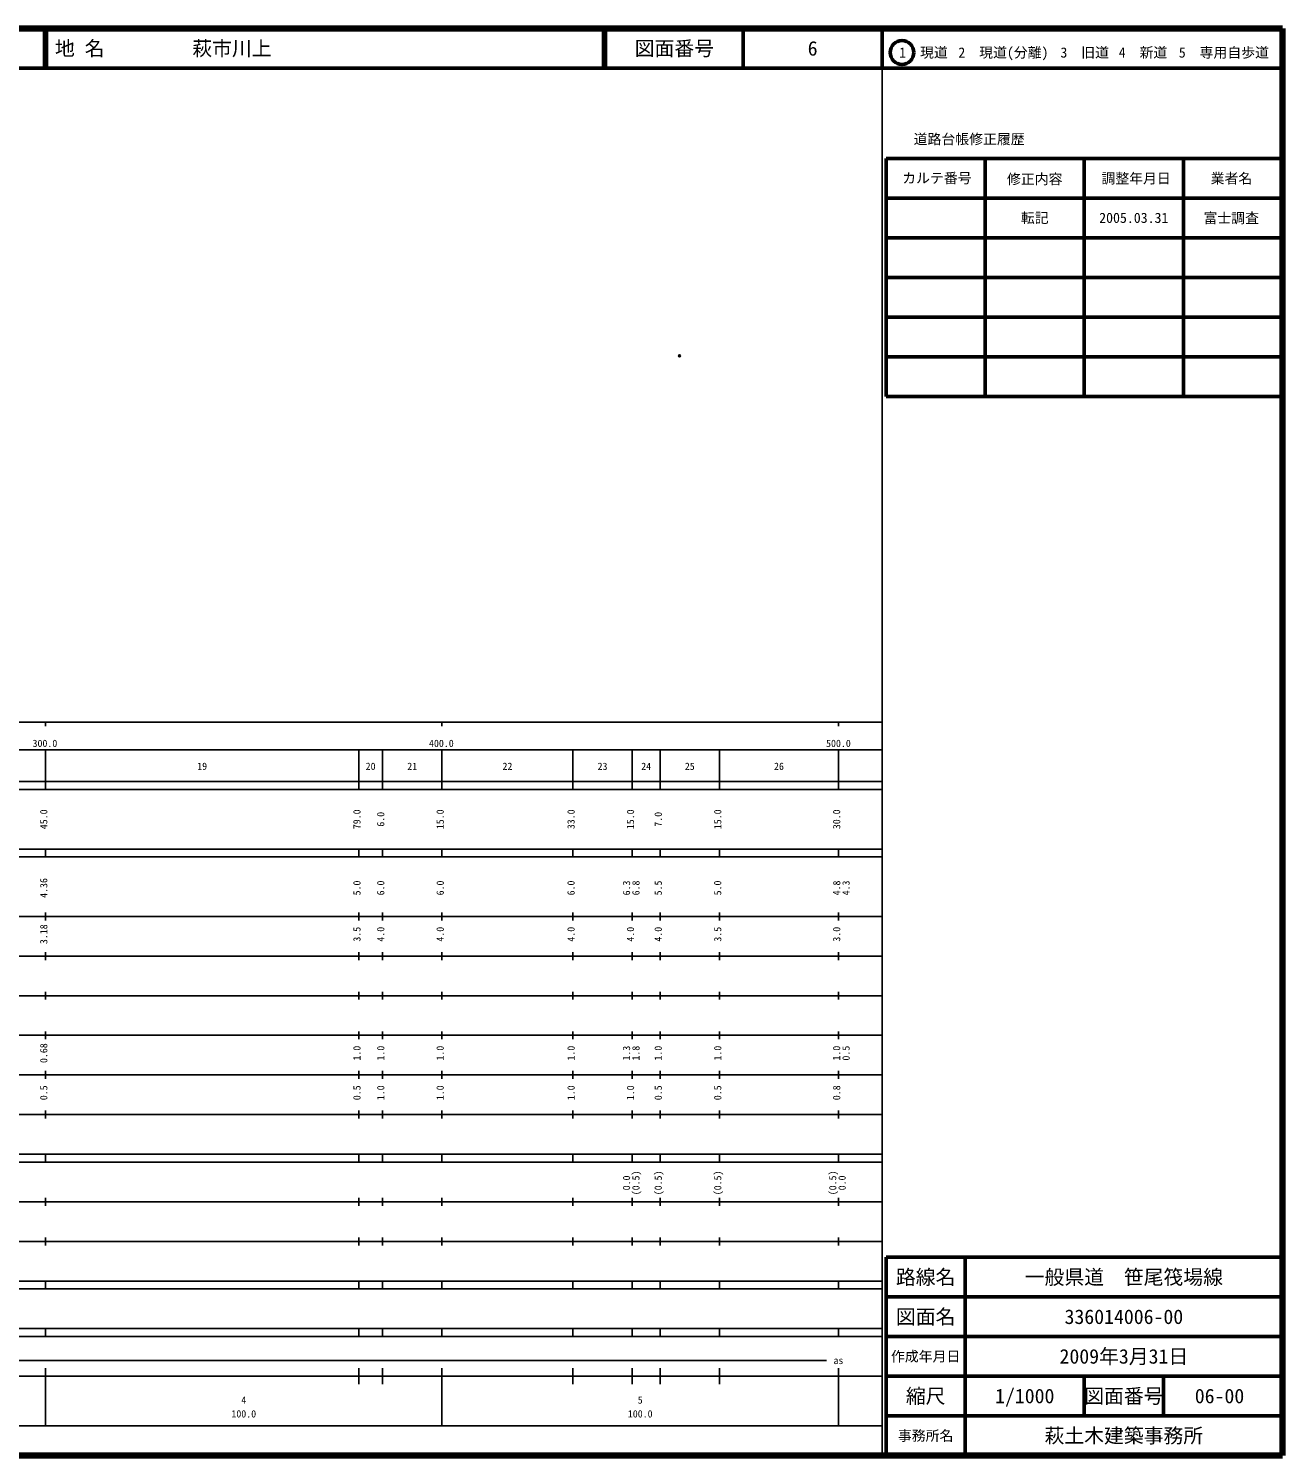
# Model space of a CAD drawing. Units: millimetres on the paper. Extents: x 40 to 680, y 20 to 380.
# Drawn here: x 363.7 to 680, y 20 to 380 of the extents above; entities that cross this region are included whole.
import ezdxf
from ezdxf.enums import TextEntityAlignment as Align

# ---------------------------------------------------------------- set-up
doc = ezdxf.new("R2010")
doc.units = ezdxf.units.MM
doc.header["$PDMODE"] = 32
doc.header["$PDSIZE"] = 0.5
doc.layers.add('M-OTRS', color=6, linetype='Continuous')
doc.layers.add('M-TTL-TXT', color=7, linetype='Continuous')
for name, color, linetype, lineweight in [('M-TTL', 2, 'Continuous', 140), ('M-TTL-BAND', 7, 'Continuous', 25), ('M-TTL-FRAM', 2, 'Continuous', 50), ('M-TTL-LINE', 7, 'Continuous', 50)]:
    doc.layers.add(name, color=color, linetype=linetype, lineweight=lineweight)
doc.styles.add('ＭＳ ゴシック', font='')
doc.styles.get('ＭＳ ゴシック').set_extended_font_data('MS Gothic')

msp = doc.modelspace()

# ---------------------------------------------------------------- linework, layer by layer
at = {"layer": 'M-OTRS'}
msp.add_point((527.91, 297.413), dxfattribs=at)
at = {"layer": 'M-TTL'}
for p, q in [((680, 380), (40, 380)), ((680, 20), (680, 380)), ((40, 20), (680, 20))]:
    msp.add_line(p, q, dxfattribs=at)
at = {"layer": 'M-TTL-BAND'}
for p, q in [((579, 20), (579, 370)), ((40, 205), (579, 205)), ((368, 205), (368, 204)), ((468, 205), (468, 204)), ((568, 205), (568, 204)), ((68, 198), (579, 198)), ((368, 188), (368, 198)), ((447, 188), (447, 198)), ((453, 188), (453, 198)), ((468, 188), (468, 198)), ((501, 188), (501, 198)), ((516, 188), (516, 198)), ((523, 188), (523, 198)), ((538, 188), (538, 198)), ((568, 188), (568, 198)), ((40, 190), (579, 190)), ((40, 188), (579, 188)), ((40, 173), (579, 173)), ((368, 171), (368, 173)), ((447, 171), (447, 173)), ((453, 171), (453, 173)), ((468, 171), (468, 173)), ((501, 171), (501, 173)), ((516, 171), (516, 173)), ((523, 171), (523, 173)), ((538, 171), (538, 173)), ((568, 171), (568, 173)), ((40, 171), (579, 171)), ((40, 156), (579, 156)), ((368, 155), (368, 157)), ((447, 155), (447, 157)), ((453, 155), (453, 157)), ((468, 155), (468, 157)), ((501, 155), (501, 157)), ((516, 155), (516, 157)), ((523, 155), (523, 157)), ((538, 155), (538, 157)), ((568, 155), (568, 157)), ((46, 146), (579, 146)), ((368, 145), (368, 147)), ((447, 145), (447, 147)), ((453, 145), (453, 147)), ((468, 145), (468, 147)), ((501, 145), (501, 147)), ((516, 145), (516, 147)), ((523, 145), (523, 147)), ((538, 145), (538, 147)), ((568, 145), (568, 147)), ((368, 135), (368, 137)), ((447, 135), (447, 137)), ((453, 135), (453, 137)), ((468, 135), (468, 137)), ((501, 135), (501, 137)), ((516, 135), (516, 137)), ((523, 135), (523, 137)), ((538, 135), (538, 137)), ((568, 135), (568, 137)), ((52, 136), (579, 136)), ((46, 126), (579, 126)), ((368, 125), (368, 127)), ((447, 125), (447, 127)), ((453, 125), (453, 127)), ((468, 125), (468, 127)), ((501, 125), (501, 127)), ((516, 125), (516, 127)), ((523, 125), (523, 127)), ((538, 125), (538, 127)), ((568, 125), (568, 127)), ((52, 116), (579, 116)), ((368, 115), (368, 117)), ((447, 115), (447, 117)), ((453, 115), (453, 117)), ((468, 115), (468, 117)), ((501, 115), (501, 117)), ((516, 115), (516, 117)), ((523, 115), (523, 117)), ((538, 115), (538, 117)), ((568, 115), (568, 117)), ((46, 106), (579, 106)), ((368, 105), (368, 107)), ((447, 105), (447, 107)), ((453, 105), (453, 107)), ((468, 105), (468, 107)), ((501, 105), (501, 107)), ((516, 105), (516, 107)), ((523, 105), (523, 107)), ((538, 105), (538, 107)), ((568, 105), (568, 107)), ((40, 96), (579, 96)), ((40, 94), (579, 94)), ((368, 94), (368, 96)), ((447, 94), (447, 96)), ((453, 94), (453, 96)), ((468, 94), (468, 96)), ((501, 94), (501, 96)), ((516, 94), (516, 96)), ((523, 94), (523, 96)), ((538, 94), (538, 96)), ((568, 94), (568, 96)), ((49, 84), (579, 84)), ((368, 83), (368, 85)), ((447, 83), (447, 85)), ((453, 83), (453, 85)), ((468, 83), (468, 85)), ((501, 83), (501, 85)), ((516, 83), (516, 85)), ((523, 83), (523, 85)), ((538, 83), (538, 85)), ((568, 83), (568, 85)), ((40, 74), (579, 74)), ((368, 73), (368, 75)), ((447, 73), (447, 75)), ((453, 73), (453, 75)), ((468, 73), (468, 75)), ((501, 73), (501, 75)), ((516, 73), (516, 75)), ((523, 73), (523, 75)), ((538, 73), (538, 75)), ((568, 73), (568, 75)), ((40, 64), (579, 64)), ((40, 62), (579, 62)), ((368, 62), (368, 64)), ((447, 62), (447, 64)), ((453, 62), (453, 64)), ((468, 62), (468, 64)), ((501, 62), (501, 64)), ((516, 62), (516, 64)), ((523, 62), (523, 64)), ((538, 62), (538, 64)), ((568, 62), (568, 64)), ((40, 52), (579, 52)), ((368, 50), (368, 52)), ((447, 50), (447, 52)), ((453, 50), (453, 52)), ((468, 50), (468, 52)), ((501, 50), (501, 52)), ((516, 50), (516, 52)), ((523, 50), (523, 52)), ((538, 50), (538, 52)), ((568, 50), (568, 52)), ((40, 50), (579, 50)), ((71, 44), (565, 44)), ((40, 40), (579, 40)), ((368, 27.5), (368, 42)), ((447, 38), (447, 42)), ((453, 38), (453, 42)), ((468, 27.5), (468, 42)), ((501, 38), (501, 42)), ((516, 38), (516, 42)), ((523, 38), (523, 42)), ((538, 38), (538, 42)), ((568, 27.5), (568, 42)), ((68, 27.5), (579, 27.5))]:
    msp.add_line(p, q, dxfattribs=at)
at = {"layer": 'M-TTL-FRAM'}
for p, q in [((580, 347.197), (580, 287.197)), ((580, 347.197), (680, 347.197)), ((580, 287.197), (680, 287.197)), ((680, 70), (580, 70)), ((580, 70), (580, 20))]:
    msp.add_line(p, q, dxfattribs=at)
at = {"layer": 'M-TTL-LINE'}
for p, q in [((367.75, 380), (367.75, 370)), ((368.25, 380), (368.25, 370)), ((508.747, 380), (508.747, 370)), ((509.247, 380), (509.247, 370)), ((543.997, 380), (543.997, 370)), ((579, 380), (579, 370)), ((40, 370), (680, 370)), ((605, 347.197), (605, 287.197)), ((630, 347.197), (630, 287.197)), ((655, 347.197), (655, 287.197)), ((580, 337.197), (680, 337.197)), ((580, 327.197), (680, 327.197)), ((580, 317.197), (680, 317.197)), ((580, 307.197), (680, 307.197)), ((580, 297.197), (680, 297.197)), ((600, 70), (600, 20)), ((680, 60), (580, 60)), ((680, 50), (580, 50)), ((680, 40), (580, 40)), ((630, 40), (630, 30)), ((650, 40), (650, 30)), ((680, 30), (580, 30))]:
    msp.add_line(p, q, dxfattribs=at)
msp.add_circle((584.031, 373.958), 3, dxfattribs=at)

# ---------------------------------------------------------------- texts
at = {"layer": 'M-TTL-BAND', "style": 'ＭＳ ゴシック'}
for s, p in [('300.0', (367.844, 198.195)), ('400.0', (467.844, 198.195)), ('500.0', (568, 198.195)), ('19', (407.5, 192.405)), ('20', (450, 192.405)), ('21', (460.5, 192.405)), ('22', (484.5, 192.405)), ('23', (508.5, 192.405)), ('24', (519.5, 192.405)), ('25', (530.5, 192.405)), ('26', (553, 192.405)), ('as', (568, 42.5)), ('4', (418, 32.523)), ('5', (518, 32.523)), ('100.0', (418, 29.033)), ('100.0', (518, 29.033))]:
    msp.add_text(s, height=1.833, dxfattribs=at).set_placement(p, align=Align.BOTTOM_CENTER)
for s, p in [('45.0', (369, 180.5)), ('79.0', (448, 180.5)), ('6.0', (454, 180.5)), ('15.0', (469, 180.5)), ('33.0', (502, 180.5)), ('15.0', (517, 180.5)), ('7.0', (524, 180.5)), ('15.0', (539, 180.5)), ('30.0', (569, 180.5)), ('4.36', (369, 163.174)), ('5.0', (448, 163.174)), ('6.0', (454, 163.174)), ('6.0', (469, 163.174)), ('6.0', (502, 163.174)), ('6.3', (516, 163.174)), ('6.8', (518.37, 163.174)), ('5.5', (524, 163.174)), ('5.0', (539, 163.174)), ('4.8', (569, 163.174)), ('4.3', (571.37, 163.174)), ('3.18', (369, 151.5)), ('3.5', (448, 151.5)), ('4.0', (454, 151.5)), ('4.0', (469, 151.5)), ('4.0', (502, 151.5)), ('4.0', (517, 151.5)), ('4.0', (524, 151.5)), ('3.5', (539, 151.5)), ('3.0', (569, 151.5)), ('0.68', (369, 121.5)), ('1.0', (448, 121.5)), ('1.0', (454, 121.5)), ('1.0', (469, 121.5)), ('1.0', (502, 121.5)), ('1.3', (516, 121.5)), ('1.8', (518.37, 121.5)), ('1.0', (524, 121.5)), ('1.0', (539, 121.5)), ('1.0', (569, 121.5)), ('0.5', (571.37, 121.5)), ('0.5', (369, 111.5)), ('0.5', (448, 111.5)), ('1.0', (454, 111.5)), ('1.0', (469, 111.5)), ('1.0', (502, 111.5)), ('1.0', (517, 111.5)), ('0.5', (524, 111.5)), ('0.5', (539, 111.5)), ('0.8', (569, 111.5)), ('0.0', (516, 88.764)), ('(0.5)', (518.37, 88.764)), ('(0.5)', (524, 88.764)), ('(0.5)', (539, 88.764)), ('(0.5)', (568, 88.764)), ('0.0', (570.37, 88.764))]:
    msp.add_text(s, height=1.833, rotation=90, dxfattribs=at).set_placement(p, align=Align.BOTTOM_CENTER)
at = {"layer": 'M-TTL-TXT', "style": 'ＭＳ ゴシック'}
for s, p in [('地 名', (370.38, 375)), ('萩市川上', (405.024, 375))]:
    msp.add_text(s, height=3.666, dxfattribs=at).set_placement(p, align=Align.MIDDLE_LEFT)
for s, height, p in [('図面番号', 3.666, (526.622, 375)), ('6', 3.666, (561.497, 375)), ('1\u3000現道', 2.566, (589.448, 373.958)), ('2\u3000現道(分離)', 2.566, (609.619, 373.958)), ('3\u3000旧道', 2.566, (630.121, 373.958)), ('4\u3000新道', 2.566, (644.824, 373.958)), ('5\u3000専用自歩道', 2.566, (665.228, 373.958)), ('道路台帳修正履歴', 2.566, (600.968, 352.113)), ('カルテ番号', 2.566, (592.839, 342.277)), ('修正内容', 2.566, (617.509, 342.023)), ('調整年月日', 2.566, (643.089, 342.197)), ('業者名', 2.566, (667.134, 342.197)), ('転記', 2.566, (617.5, 332.245)), ('2005.03.31', 2.566, (642.5, 332.245)), ('富士調査', 2.566, (667.077, 332.189)), ('路線名', 3.666, (590, 65)), ('路線名', 3.666, (590, 65)), ('一般県道\u3000笹尾筏場線', 3.666, (640, 65)), ('図面名', 3.666, (590, 55)), ('図面名', 3.666, (590, 55)), ('336014006-00', 3.666, (640, 55)), ('2009年3月31日', 3.666, (640, 45)), ('作成年月日', 2.566, (590, 45)), ('作成年月日', 2.566, (590, 45)), ('縮尺', 3.666, (590, 35)), ('縮尺', 3.666, (590, 35)), ('1/1000', 3.666, (615, 35)), ('図面番号', 3.666, (640, 35)), ('図面番号', 3.666, (640, 35)), ('06-00', 3.666, (664.125, 35)), ('事務所名', 2.566, (590, 25)), ('事務所名', 2.566, (590, 25)), ('萩土木建築事務所', 3.666, (640, 25))]:
    msp.add_text(s, height=height, dxfattribs=at).set_placement(p, align=Align.MIDDLE_CENTER)

doc.saveas('drawing.dxf')
